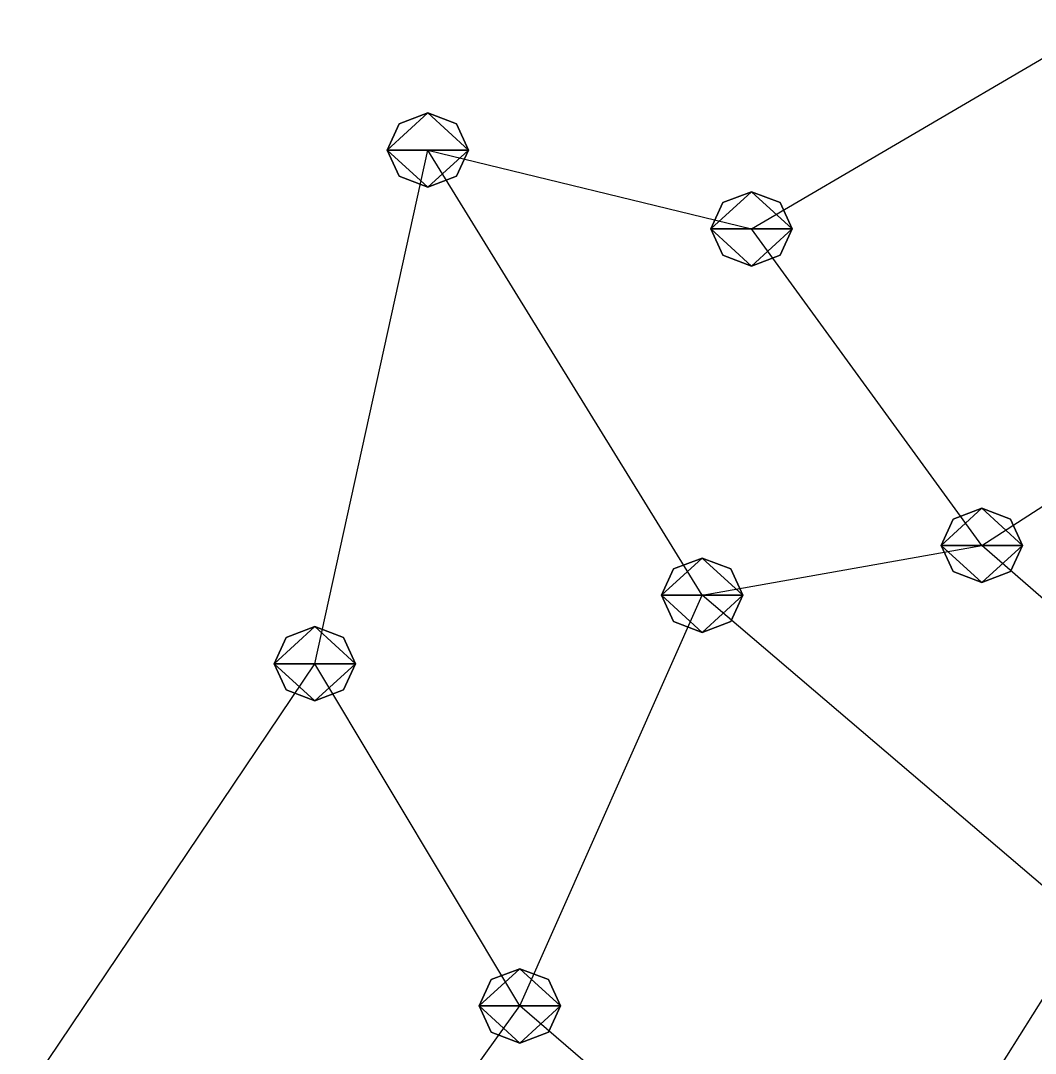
# Model space of a CAD drawing. Header units: metres. Extents: x -61 to 61, y -50 to 61.
# Drawn here: x -43.18 to -18.23, y 11.11 to 36.49 of the extents above; entities that cross this region are included whole.
import ezdxf

# ---------------------------------------------------------------- set-up
doc = ezdxf.new("R2010")
doc.units = ezdxf.units.M

msp = doc.modelspace()

# ---------------------------------------------------------------- linework, layer by layer
for p, q in [((-25.21165, 31.372772, -190.56314), (-16.483028, 36.492134, -182.34744)), ((-33.17193, 34.22607, -204.09598), (-33.879036, 33.95831, -203.97728)), ((-33.17193, 34.22607, -204.09598), (-33.879036, 33.95831, -203.97728)), ((-32.46482, 33.95831, -203.97728), (-33.17193, 34.22607, -204.09598)), ((-32.46482, 33.95831, -203.97728), (-33.17193, 34.22607, -204.09598)), ((-33.879036, 33.95831, -203.97728), (-34.17193, 33.311867, -203.69072)), ((-33.879036, 33.95831, -203.97728), (-34.17193, 33.311867, -203.69072)), ((-32.17193, 33.311867, -203.69072), (-32.46482, 33.95831, -203.97728)), ((-32.17193, 33.311867, -203.69072), (-32.46482, 33.95831, -203.97728)), ((-35.948578, 20.684883, -195.256), (-33.17193, 33.311867, -203.69072)), ((-34.17193, 33.311867, -203.69072), (-33.879036, 32.665424, -203.40416)), ((-34.17193, 33.311867, -203.69072), (-33.879036, 32.665424, -203.40416)), ((-26.42418, 22.368233, -193.96786), (-33.17193, 33.311867, -203.69072)), ((-33.17193, 33.311867, -203.69072), (-25.21165, 31.372772, -190.56314)), ((-32.46482, 32.665424, -203.40416), (-32.17193, 33.311867, -203.69072)), ((-32.46482, 32.665424, -203.40416), (-32.17193, 33.311867, -203.69072)), ((-33.879036, 32.665424, -203.40416), (-33.17193, 32.397663, -203.28546)), ((-33.879036, 32.665424, -203.40416), (-33.17193, 32.397663, -203.28546)), ((-33.17193, 32.397663, -203.28546), (-32.46482, 32.665424, -203.40416)), ((-33.17193, 32.397663, -203.28546), (-32.46482, 32.665424, -203.40416)), ((-25.21165, 32.286976, -190.9684), (-25.918758, 32.019215, -190.8497)), ((-25.21165, 32.286976, -190.9684), (-25.918758, 32.019215, -190.8497)), ((-24.504543, 32.019215, -190.8497), (-25.21165, 32.286976, -190.9684)), ((-24.504543, 32.019215, -190.8497), (-25.21165, 32.286976, -190.9684)), ((-25.918758, 32.019215, -190.8497), (-26.21165, 31.372772, -190.56314)), ((-25.918758, 32.019215, -190.8497), (-26.21165, 31.372772, -190.56314)), ((-24.21165, 31.372772, -190.56314), (-24.504543, 32.019215, -190.8497)), ((-24.21165, 31.372772, -190.56314), (-24.504543, 32.019215, -190.8497)), ((-26.21165, 31.372772, -190.56314), (-25.918758, 30.726332, -190.27658)), ((-26.21165, 31.372772, -190.56314), (-25.918758, 30.726332, -190.27658)), ((-19.54633, 23.593903, -184.07362), (-25.21165, 31.372772, -190.56314)), ((-24.504543, 30.726332, -190.27658), (-24.21165, 31.372772, -190.56314)), ((-24.504543, 30.726332, -190.27658), (-24.21165, 31.372772, -190.56314)), ((-25.918758, 30.726332, -190.27658), (-25.21165, 30.458567, -190.15788)), ((-25.918758, 30.726332, -190.27658), (-25.21165, 30.458567, -190.15788)), ((-25.21165, 30.458567, -190.15788), (-24.504543, 30.726332, -190.27658)), ((-25.21165, 30.458567, -190.15788), (-24.504543, 30.726332, -190.27658)), ((-19.54633, 23.593903, -184.07362), (-11.911175, 28.506416, -176.71533)), ((-19.54633, 24.508108, -184.47888), (-20.253437, 24.240343, -184.36018)), ((-19.54633, 24.508108, -184.47888), (-20.253437, 24.240343, -184.36018)), ((-18.839222, 24.240343, -184.36018), (-19.54633, 24.508108, -184.47888)), ((-18.839222, 24.240343, -184.36018), (-19.54633, 24.508108, -184.47888)), ((-20.253437, 24.240343, -184.36018), (-20.54633, 23.593903, -184.07362)), ((-20.253437, 24.240343, -184.36018), (-20.54633, 23.593903, -184.07362)), ((-18.54633, 23.593903, -184.07362), (-18.839222, 24.240343, -184.36018)), ((-18.54633, 23.593903, -184.07362), (-18.839222, 24.240343, -184.36018)), ((-26.42418, 22.368233, -193.96786), (-19.54633, 23.593903, -184.07362)), ((-20.54633, 23.593903, -184.07362), (-20.253437, 22.947462, -183.78706)), ((-20.54633, 23.593903, -184.07362), (-20.253437, 22.947462, -183.78706)), ((-11.334385, 16.406212, -186.60538), (-19.54633, 23.593903, -184.07362)), ((-18.839222, 22.947462, -183.78706), (-18.54633, 23.593903, -184.07362)), ((-18.839222, 22.947462, -183.78706), (-18.54633, 23.593903, -184.07362)), ((-26.42418, 23.282438, -194.37312), (-27.131287, 23.014673, -194.25443)), ((-26.42418, 23.282438, -194.37312), (-27.131287, 23.014673, -194.25443)), ((-25.717072, 23.014673, -194.25443), (-26.42418, 23.282438, -194.37312)), ((-25.717072, 23.014673, -194.25443), (-26.42418, 23.282438, -194.37312)), ((-27.131287, 23.014673, -194.25443), (-27.42418, 22.368233, -193.96786)), ((-27.131287, 23.014673, -194.25443), (-27.42418, 22.368233, -193.96786)), ((-25.42418, 22.368233, -193.96786), (-25.717072, 23.014673, -194.25443)), ((-25.42418, 22.368233, -193.96786), (-25.717072, 23.014673, -194.25443)), ((-20.253437, 22.947462, -183.78706), (-19.54633, 22.679697, -183.66837)), ((-20.253437, 22.947462, -183.78706), (-19.54633, 22.679697, -183.66837)), ((-19.54633, 22.679697, -183.66837), (-18.839222, 22.947462, -183.78706)), ((-19.54633, 22.679697, -183.66837), (-18.839222, 22.947462, -183.78706)), ((-30.907288, 12.272442, -189.05789), (-26.42418, 22.368233, -193.96786)), ((-27.42418, 22.368233, -193.96786), (-27.131287, 21.721792, -193.6813)), ((-27.42418, 22.368233, -193.96786), (-27.131287, 21.721792, -193.6813)), ((-16.917606, 14.25264, -197.15366), (-26.42418, 22.368233, -193.96786)), ((-25.717072, 21.721792, -193.6813), (-25.42418, 22.368233, -193.96786)), ((-25.717072, 21.721792, -193.6813), (-25.42418, 22.368233, -193.96786)), ((-35.948578, 21.599089, -195.66125), (-36.655685, 21.331324, -195.54256)), ((-35.948578, 21.599089, -195.66125), (-36.655685, 21.331324, -195.54256)), ((-35.24147, 21.331324, -195.54256), (-35.948578, 21.599089, -195.66125)), ((-35.24147, 21.331324, -195.54256), (-35.948578, 21.599089, -195.66125)), ((-27.131287, 21.721792, -193.6813), (-26.42418, 21.454027, -193.5626)), ((-27.131287, 21.721792, -193.6813), (-26.42418, 21.454027, -193.5626)), ((-26.42418, 21.454027, -193.5626), (-25.717072, 21.721792, -193.6813)), ((-26.42418, 21.454027, -193.5626), (-25.717072, 21.721792, -193.6813)), ((-36.655685, 21.331324, -195.54256), (-36.948578, 20.684883, -195.256)), ((-36.655685, 21.331324, -195.54256), (-36.948578, 20.684883, -195.256)), ((-34.948578, 20.684883, -195.256), (-35.24147, 21.331324, -195.54256)), ((-34.948578, 20.684883, -195.256), (-35.24147, 21.331324, -195.54256)), ((-43.182537, 9.940849, -194.03633), (-35.948578, 20.684883, -195.256)), ((-36.948578, 20.684883, -195.256), (-36.655685, 20.038443, -194.96944)), ((-36.948578, 20.684883, -195.256), (-36.655685, 20.038443, -194.96944)), ((-30.907288, 12.272442, -189.05789), (-35.948578, 20.684883, -195.256)), ((-35.24147, 20.038443, -194.96944), (-34.948578, 20.684883, -195.256)), ((-35.24147, 20.038443, -194.96944), (-34.948578, 20.684883, -195.256)), ((-36.655685, 20.038443, -194.96944), (-35.948578, 19.770678, -194.85074)), ((-36.655685, 20.038443, -194.96944), (-35.948578, 19.770678, -194.85074)), ((-35.948578, 19.770678, -194.85074), (-35.24147, 20.038443, -194.96944)), ((-35.948578, 19.770678, -194.85074), (-35.24147, 20.038443, -194.96944)), ((-22.62538, 5.161274, -191.56953), (-16.917606, 14.25264, -197.15366)), ((-30.907288, 13.186647, -189.46315), (-31.614395, 12.918882, -189.34445)), ((-30.907288, 13.186647, -189.46315), (-31.614395, 12.918882, -189.34445)), ((-30.20018, 12.918882, -189.34445), (-30.907288, 13.186647, -189.46315)), ((-30.20018, 12.918882, -189.34445), (-30.907288, 13.186647, -189.46315)), ((-31.614395, 12.918882, -189.34445), (-31.907288, 12.272442, -189.05789)), ((-31.614395, 12.918882, -189.34445), (-31.907288, 12.272442, -189.05789)), ((-29.907288, 12.272442, -189.05789), (-30.20018, 12.918882, -189.34445)), ((-29.907288, 12.272442, -189.05789), (-30.20018, 12.918882, -189.34445)), ((-37.695274, 2.8427582, -188.06964), (-30.907288, 12.272442, -189.05789)), ((-31.907288, 12.272442, -189.05789), (-31.614395, 11.626001, -188.77133)), ((-31.907288, 12.272442, -189.05789), (-31.614395, 11.626001, -188.77133)), ((-22.62538, 5.161274, -191.56953), (-30.907288, 12.272442, -189.05789)), ((-30.20018, 11.626001, -188.77133), (-29.907288, 12.272442, -189.05789)), ((-30.20018, 11.626001, -188.77133), (-29.907288, 12.272442, -189.05789)), ((-31.614395, 11.626001, -188.77133), (-30.907288, 11.358236, -188.65263)), ((-31.614395, 11.626001, -188.77133), (-30.907288, 11.358236, -188.65263)), ((-30.907288, 11.358236, -188.65263), (-30.20018, 11.626001, -188.77133)), ((-30.907288, 11.358236, -188.65263), (-30.20018, 11.626001, -188.77133))]:
    msp.add_line(p, q)
for points in [[(-34.17193, 33.311867, -203.69072), (-33.879036, 33.95831, -203.97728), (-33.17193, 34.22607, -204.09598), (-33.17183, 34.22617, -204.09587)], [(-34.17193, 33.311867, -203.69072), (-33.879036, 33.95831, -203.97728), (-33.17193, 34.22607, -204.09598), (-33.17183, 34.22617, -204.09587)], [(-34.17193, 33.311867, -203.69072), (-33.17193, 34.22607, -204.09598), (-32.17193, 33.311867, -203.69072), (-32.17183, 33.311966, -203.69061)], [(-34.17193, 33.311867, -203.69072), (-33.17193, 34.22607, -204.09598), (-32.17193, 33.311867, -203.69072), (-32.17183, 33.311966, -203.69061)], [(-33.17193, 34.22607, -204.09598), (-32.46482, 33.95831, -203.97728), (-32.17193, 33.311867, -203.69072), (-32.17183, 33.311966, -203.69061)], [(-33.17193, 34.22607, -204.09598), (-32.46482, 33.95831, -203.97728), (-32.17193, 33.311867, -203.69072), (-32.17183, 33.311966, -203.69061)], [(-33.17193, 32.397663, -203.28546), (-33.879036, 32.665424, -203.40416), (-34.17193, 33.311867, -203.69072), (-34.17183, 33.311966, -203.69061)], [(-32.17193, 33.311867, -203.69072), (-33.17193, 32.397663, -203.28546), (-34.17193, 33.311867, -203.69072), (-34.17183, 33.311966, -203.69061)], [(-33.17193, 32.397663, -203.28546), (-33.879036, 32.665424, -203.40416), (-34.17193, 33.311867, -203.69072), (-34.17183, 33.311966, -203.69061)], [(-32.17193, 33.311867, -203.69072), (-33.17193, 32.397663, -203.28546), (-34.17193, 33.311867, -203.69072), (-34.17183, 33.311966, -203.69061)], [(-32.17193, 33.311867, -203.69072), (-32.46482, 32.665424, -203.40416), (-33.17193, 32.397663, -203.28546), (-33.17183, 32.397762, -203.28535)], [(-32.17193, 33.311867, -203.69072), (-32.46482, 32.665424, -203.40416), (-33.17193, 32.397663, -203.28546), (-33.17183, 32.397762, -203.28535)], [(-26.21165, 31.372772, -190.56314), (-25.918758, 32.019215, -190.8497), (-25.21165, 32.286976, -190.9684), (-25.211552, 32.287075, -190.96829)], [(-26.21165, 31.372772, -190.56314), (-25.918758, 32.019215, -190.8497), (-25.21165, 32.286976, -190.9684), (-25.211552, 32.287075, -190.96829)], [(-26.21165, 31.372772, -190.56314), (-25.21165, 32.286976, -190.9684), (-24.21165, 31.372772, -190.56314), (-24.211552, 31.372871, -190.56303)], [(-26.21165, 31.372772, -190.56314), (-25.21165, 32.286976, -190.9684), (-24.21165, 31.372772, -190.56314), (-24.211552, 31.372871, -190.56303)], [(-25.21165, 32.286976, -190.9684), (-24.504543, 32.019215, -190.8497), (-24.21165, 31.372772, -190.56314), (-24.211552, 31.372871, -190.56303)], [(-25.21165, 32.286976, -190.9684), (-24.504543, 32.019215, -190.8497), (-24.21165, 31.372772, -190.56314), (-24.211552, 31.372871, -190.56303)], [(-25.21165, 30.458567, -190.15788), (-25.918758, 30.726332, -190.27658), (-26.21165, 31.372772, -190.56314), (-26.211552, 31.372871, -190.56303)], [(-24.21165, 31.372772, -190.56314), (-25.21165, 30.458567, -190.15788), (-26.21165, 31.372772, -190.56314), (-26.211552, 31.372871, -190.56303)], [(-25.21165, 30.458567, -190.15788), (-25.918758, 30.726332, -190.27658), (-26.21165, 31.372772, -190.56314), (-26.211552, 31.372871, -190.56303)], [(-24.21165, 31.372772, -190.56314), (-25.21165, 30.458567, -190.15788), (-26.21165, 31.372772, -190.56314), (-26.211552, 31.372871, -190.56303)], [(-24.21165, 31.372772, -190.56314), (-24.504543, 30.726332, -190.27658), (-25.21165, 30.458567, -190.15788), (-25.211552, 30.458666, -190.15778)], [(-24.21165, 31.372772, -190.56314), (-24.504543, 30.726332, -190.27658), (-25.21165, 30.458567, -190.15788), (-25.211552, 30.458666, -190.15778)], [(-20.54633, 23.593903, -184.07362), (-20.253437, 24.240343, -184.36018), (-19.54633, 24.508108, -184.47888), (-19.54623, 24.508207, -184.47878)], [(-20.54633, 23.593903, -184.07362), (-20.253437, 24.240343, -184.36018), (-19.54633, 24.508108, -184.47888), (-19.54623, 24.508207, -184.47878)], [(-20.54633, 23.593903, -184.07362), (-19.54633, 24.508108, -184.47888), (-18.54633, 23.593903, -184.07362), (-18.54623, 23.594002, -184.07352)], [(-20.54633, 23.593903, -184.07362), (-19.54633, 24.508108, -184.47888), (-18.54633, 23.593903, -184.07362), (-18.54623, 23.594002, -184.07352)], [(-19.54633, 24.508108, -184.47888), (-18.839222, 24.240343, -184.36018), (-18.54633, 23.593903, -184.07362), (-18.54623, 23.594002, -184.07352)], [(-19.54633, 24.508108, -184.47888), (-18.839222, 24.240343, -184.36018), (-18.54633, 23.593903, -184.07362), (-18.54623, 23.594002, -184.07352)], [(-19.54633, 22.679697, -183.66837), (-20.253437, 22.947462, -183.78706), (-20.54633, 23.593903, -184.07362), (-20.54623, 23.594002, -184.07352)], [(-18.54633, 23.593903, -184.07362), (-19.54633, 22.679697, -183.66837), (-20.54633, 23.593903, -184.07362), (-20.54623, 23.594002, -184.07352)], [(-19.54633, 22.679697, -183.66837), (-20.253437, 22.947462, -183.78706), (-20.54633, 23.593903, -184.07362), (-20.54623, 23.594002, -184.07352)], [(-18.54633, 23.593903, -184.07362), (-19.54633, 22.679697, -183.66837), (-20.54633, 23.593903, -184.07362), (-20.54623, 23.594002, -184.07352)], [(-18.54633, 23.593903, -184.07362), (-18.839222, 22.947462, -183.78706), (-19.54633, 22.679697, -183.66837), (-19.54623, 22.679796, -183.66826)], [(-18.54633, 23.593903, -184.07362), (-18.839222, 22.947462, -183.78706), (-19.54633, 22.679697, -183.66837), (-19.54623, 22.679796, -183.66826)], [(-27.42418, 22.368233, -193.96786), (-27.131287, 23.014673, -194.25443), (-26.42418, 23.282438, -194.37312), (-26.42408, 23.282537, -194.37302)], [(-27.42418, 22.368233, -193.96786), (-27.131287, 23.014673, -194.25443), (-26.42418, 23.282438, -194.37312), (-26.42408, 23.282537, -194.37302)], [(-27.42418, 22.368233, -193.96786), (-26.42418, 23.282438, -194.37312), (-25.42418, 22.368233, -193.96786), (-25.42408, 22.368332, -193.96776)], [(-27.42418, 22.368233, -193.96786), (-26.42418, 23.282438, -194.37312), (-25.42418, 22.368233, -193.96786), (-25.42408, 22.368332, -193.96776)], [(-26.42418, 23.282438, -194.37312), (-25.717072, 23.014673, -194.25443), (-25.42418, 22.368233, -193.96786), (-25.42408, 22.368332, -193.96776)], [(-26.42418, 23.282438, -194.37312), (-25.717072, 23.014673, -194.25443), (-25.42418, 22.368233, -193.96786), (-25.42408, 22.368332, -193.96776)], [(-26.42418, 21.454027, -193.5626), (-27.131287, 21.721792, -193.6813), (-27.42418, 22.368233, -193.96786), (-27.42408, 22.368332, -193.96776)], [(-25.42418, 22.368233, -193.96786), (-26.42418, 21.454027, -193.5626), (-27.42418, 22.368233, -193.96786), (-27.42408, 22.368332, -193.96776)], [(-26.42418, 21.454027, -193.5626), (-27.131287, 21.721792, -193.6813), (-27.42418, 22.368233, -193.96786), (-27.42408, 22.368332, -193.96776)], [(-25.42418, 22.368233, -193.96786), (-26.42418, 21.454027, -193.5626), (-27.42418, 22.368233, -193.96786), (-27.42408, 22.368332, -193.96776)], [(-25.42418, 22.368233, -193.96786), (-25.717072, 21.721792, -193.6813), (-26.42418, 21.454027, -193.5626), (-26.42408, 21.454126, -193.5625)], [(-25.42418, 22.368233, -193.96786), (-25.717072, 21.721792, -193.6813), (-26.42418, 21.454027, -193.5626), (-26.42408, 21.454126, -193.5625)], [(-36.948578, 20.684883, -195.256), (-36.655685, 21.331324, -195.54256), (-35.948578, 21.599089, -195.66125), (-35.94848, 21.599188, -195.66115)], [(-36.948578, 20.684883, -195.256), (-36.655685, 21.331324, -195.54256), (-35.948578, 21.599089, -195.66125), (-35.94848, 21.599188, -195.66115)], [(-36.948578, 20.684883, -195.256), (-35.948578, 21.599089, -195.66125), (-34.948578, 20.684883, -195.256), (-34.94848, 20.684982, -195.25589)], [(-36.948578, 20.684883, -195.256), (-35.948578, 21.599089, -195.66125), (-34.948578, 20.684883, -195.256), (-34.94848, 20.684982, -195.25589)], [(-35.948578, 21.599089, -195.66125), (-35.24147, 21.331324, -195.54256), (-34.948578, 20.684883, -195.256), (-34.94848, 20.684982, -195.25589)], [(-35.948578, 21.599089, -195.66125), (-35.24147, 21.331324, -195.54256), (-34.948578, 20.684883, -195.256), (-34.94848, 20.684982, -195.25589)], [(-35.948578, 19.770678, -194.85074), (-36.655685, 20.038443, -194.96944), (-36.948578, 20.684883, -195.256), (-36.94848, 20.684982, -195.25589)], [(-34.948578, 20.684883, -195.256), (-35.948578, 19.770678, -194.85074), (-36.948578, 20.684883, -195.256), (-36.94848, 20.684982, -195.25589)], [(-35.948578, 19.770678, -194.85074), (-36.655685, 20.038443, -194.96944), (-36.948578, 20.684883, -195.256), (-36.94848, 20.684982, -195.25589)], [(-34.948578, 20.684883, -195.256), (-35.948578, 19.770678, -194.85074), (-36.948578, 20.684883, -195.256), (-36.94848, 20.684982, -195.25589)], [(-34.948578, 20.684883, -195.256), (-35.24147, 20.038443, -194.96944), (-35.948578, 19.770678, -194.85074), (-35.94848, 19.770777, -194.85063)], [(-34.948578, 20.684883, -195.256), (-35.24147, 20.038443, -194.96944), (-35.948578, 19.770678, -194.85074), (-35.94848, 19.770777, -194.85063)], [(-31.907288, 12.272442, -189.05789), (-31.614395, 12.918882, -189.34445), (-30.907288, 13.186647, -189.46315), (-30.907188, 13.186748, -189.46304)], [(-31.907288, 12.272442, -189.05789), (-31.614395, 12.918882, -189.34445), (-30.907288, 13.186647, -189.46315), (-30.907188, 13.186748, -189.46304)], [(-31.907288, 12.272442, -189.05789), (-30.907288, 13.186647, -189.46315), (-29.907288, 12.272442, -189.05789), (-29.907188, 12.272542, -189.05779)], [(-31.907288, 12.272442, -189.05789), (-30.907288, 13.186647, -189.46315), (-29.907288, 12.272442, -189.05789), (-29.907188, 12.272542, -189.05779)], [(-30.907288, 13.186647, -189.46315), (-30.20018, 12.918882, -189.34445), (-29.907288, 12.272442, -189.05789), (-29.907188, 12.272542, -189.05779)], [(-30.907288, 13.186647, -189.46315), (-30.20018, 12.918882, -189.34445), (-29.907288, 12.272442, -189.05789), (-29.907188, 12.272542, -189.05779)], [(-30.907288, 11.358236, -188.65263), (-31.614395, 11.626001, -188.77133), (-31.907288, 12.272442, -189.05789), (-31.907188, 12.272542, -189.05779)], [(-29.907288, 12.272442, -189.05789), (-30.907288, 11.358236, -188.65263), (-31.907288, 12.272442, -189.05789), (-31.907188, 12.272542, -189.05779)], [(-30.907288, 11.358236, -188.65263), (-31.614395, 11.626001, -188.77133), (-31.907288, 12.272442, -189.05789), (-31.907188, 12.272542, -189.05779)], [(-29.907288, 12.272442, -189.05789), (-30.907288, 11.358236, -188.65263), (-31.907288, 12.272442, -189.05789), (-31.907188, 12.272542, -189.05779)], [(-29.907288, 12.272442, -189.05789), (-30.20018, 11.626001, -188.77133), (-30.907288, 11.358236, -188.65263), (-30.907188, 11.358336, -188.65253)], [(-29.907288, 12.272442, -189.05789), (-30.20018, 11.626001, -188.77133), (-30.907288, 11.358236, -188.65263), (-30.907188, 11.358336, -188.65253)]]:
    msp.add_3dface(points)

doc.saveas('drawing.dxf')
